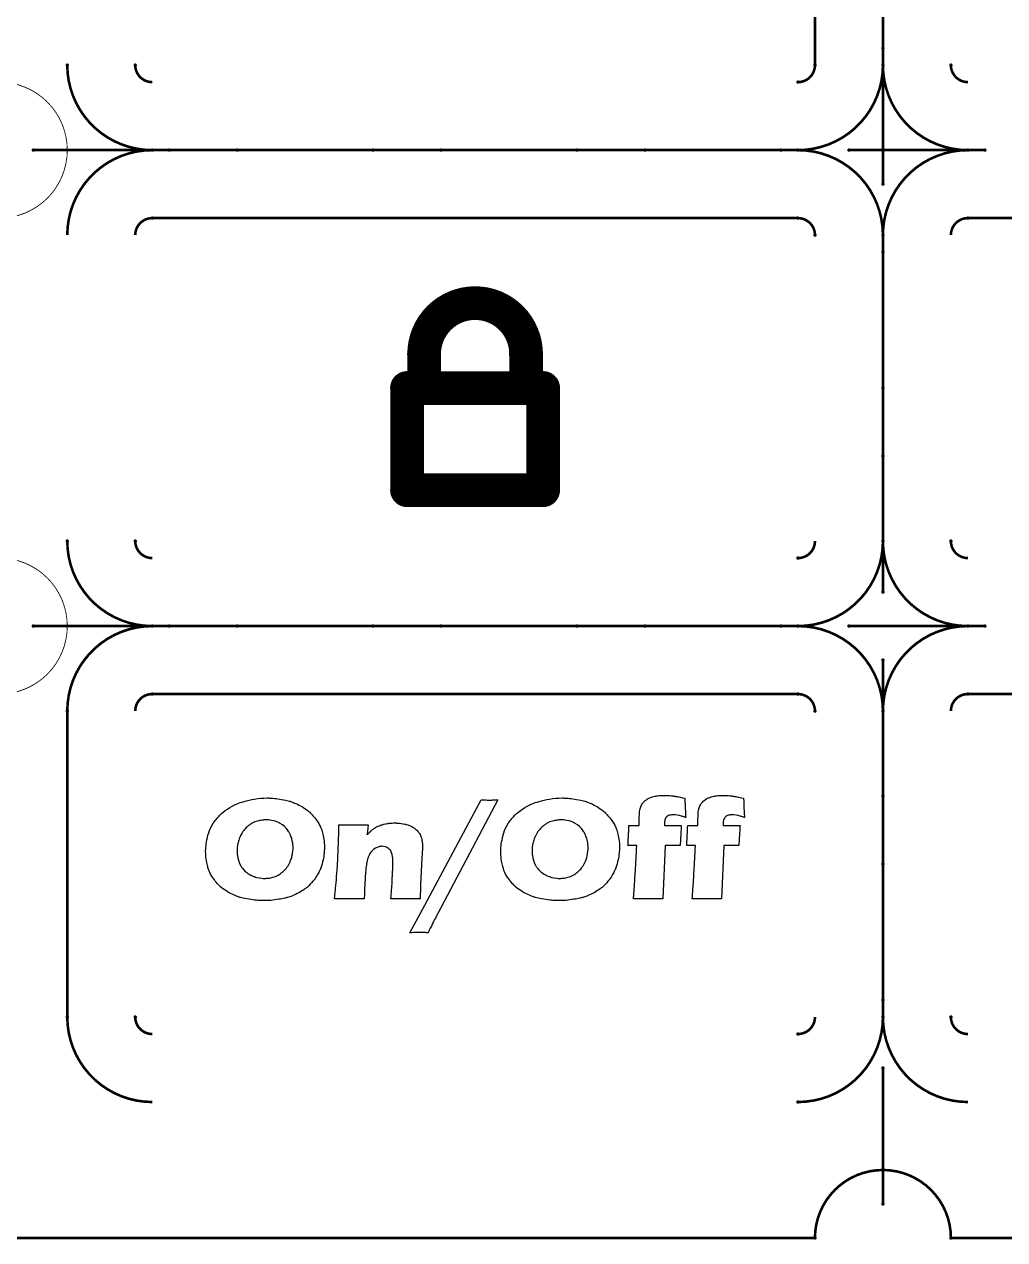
# Model space of a CAD drawing. Extents: x 0 to 200, y 0 to 200.
# Drawn here: x 94.74 to 123.58, y 45.95 to 81.7 of the extents above; entities that cross this region are included whole.
import ezdxf

# ---------------------------------------------------------------- set-up
doc = ezdxf.new("R2010")
doc.units = 0
doc.layers.get('0').update_dxf_attribs({"linetype": 'CONTINUOUS'})
doc.layers.add('gm1', color=1, linetype='CONTINUOUS')
doc.layers.add('gm2', color=1, linetype='CONTINUOUS')

# ---------------------------------------------------------------- blocks, each defined once
blk = doc.blocks.new('D10')
at = {"const_width": 0.05}
blk.add_lwpolyline([(-0.025, 0, 1), (0.025, 0, 1)], format="xyb", close=True, dxfattribs=at)
blk = doc.blocks.new('D11')
at = {"const_width": 0.025}
blk.add_lwpolyline([(-0.0125, 0, 1), (0.0125, 0, 1)], format="xyb", close=True, dxfattribs=at)
blk = doc.blocks.new('D12')
at = {"const_width": 0.5}
blk.add_lwpolyline([(-0.25, 0, 1), (0.25, 0, 1)], format="xyb", close=True, dxfattribs=at)

msp = doc.modelspace()

# ---------------------------------------------------------------- linework, layer by layer
at = {"layer": 'gm1', "color": 1}
for points, const_width in [([(118.000236, 80.500161), (118.000236, 89.500179)], 0.0762), ([(120.00024, 89.500179), (120.00024, 80.497641)], 0.0762), ([(96.000192, 80.500161), (96.000192, 80.500161)], 0.0762), ([(96.000192, 80.500161), (96.000192, 80.500161)], 0.0762), ([(98.000196, 80.500161), (98.000196, 80.500161)], 0.0762), ([(98.000196, 80.500161), (98.000196, 80.500161)], 0.0762), ([(120.00024, 80.500161), (120.00024, 80.500161)], 0.0762), ([(120.00024, 80.500161), (120.00024, 80.500161)], 0.0762), ([(122.000244, 80.500161), (122.000244, 80.500161)], 0.0762), ([(122.000244, 80.500161), (122.000244, 80.500161)], 0.0762), ([(117.500235, 80.00016), (117.500235, 80.00016)], 0.0762), ([(117.500235, 80.00016), (117.500235, 80.00016)], 0.0762), ([(96.000192, 78.000156), (96.000192, 78.000156)], 0.0254), ([(96.000192, 78.000156), (96.000192, 78.000156)], 0.0254), ([(117.500235, 78.000156), (98.500197, 78.000156)], 0.0762), ([(98.500197, 78.000156), (98.500197, 78.000156)], 0.0762), ([(98.500197, 78.000156), (98.500197, 78.000156)], 0.0762), ([(117.500235, 78.000156), (117.500235, 78.000156)], 0.0762), ([(117.500235, 78.000156), (117.500235, 78.000156)], 0.0762), ([(122.500245, 78.000156), (122.500245, 78.000156)], 0.0762), ([(122.500245, 78.000156), (122.500245, 78.000156)], 0.0762), ([(117.500235, 76.000152), (98.500197, 76.000152)], 0.0762), ([(98.500197, 76.000152), (98.500197, 76.000152)], 0.0762), ([(98.500197, 76.000152), (98.500197, 76.000152)], 0.0762), ([(141.500283, 76.000152), (122.500245, 76.000152)], 0.0762), ([(122.500245, 76.000152), (122.500245, 76.000152)], 0.0762), ([(122.500245, 76.000152), (122.500245, 76.000152)], 0.0762), ([(118.000236, 75.500151), (118.000236, 75.500151)], 0.0762), ([(118.000236, 75.500151), (118.000236, 75.500151)], 0.0762), ([(120.00024, 66.500133), (120.00024, 75.500151)], 0.0762), ([(120.00024, 75.500151), (120.00024, 75.500151)], 0.0762), ([(120.00024, 75.500151), (120.00024, 75.500151)], 0.0762), ([(106.500213, 71.000142), (106.500213, 72.000144)], 0.9906), ([(109.500219, 72.000144), (109.500219, 72.000144)], 0.9906), ([(109.500219, 72.000144), (109.500219, 72.000144)], 0.9906), ([(109.500219, 71.000142), (109.500219, 72.000144)], 0.9906), ([(110.00022, 71.000142), (106.000212, 71.000142)], 0.9906), ([(106.000212, 71.000142), (106.000212, 68.000136)], 0.9906), ([(110.00022, 68.000136), (110.00022, 71.000142)], 0.9906), ([(106.000212, 68.000136), (110.00022, 68.000136)], 0.9906), ([(96.000192, 66.500133), (96.000192, 66.500133)], 0.0762), ([(96.000192, 66.500133), (96.000192, 66.500133)], 0.0762), ([(98.000196, 66.500133), (98.000196, 66.500133)], 0.0762), ([(98.000196, 66.500133), (98.000196, 66.500133)], 0.0762), ([(120.00024, 66.500133), (120.00024, 66.500133)], 0.0762), ([(120.00024, 66.500133), (120.00024, 66.500133)], 0.0762), ([(122.000244, 66.500133), (122.000244, 66.500133)], 0.0762), ([(122.000244, 66.500133), (122.000244, 66.500133)], 0.0762), ([(117.500235, 66.000132), (117.500235, 66.000132)], 0.0762), ([(117.500235, 66.000132), (117.500235, 66.000132)], 0.0762), ([(96.000192, 64.000128), (96.000192, 64.000128)], 0.0254), ([(96.000192, 64.000128), (96.000192, 64.000128)], 0.0254), ([(98.500197, 64.000128), (98.500197, 64.000128)], 0.0762), ([(98.500197, 64.000128), (98.500197, 64.000128)], 0.0762), ([(117.500235, 64.000128), (98.500197, 64.000128)], 0.0762), ([(117.500235, 64.000128), (117.500235, 64.000128)], 0.0762), ([(117.500235, 64.000128), (117.500235, 64.000128)], 0.0762), ([(122.500245, 64.000128), (122.500245, 64.000128)], 0.0762), ([(122.500245, 64.000128), (122.500245, 64.000128)], 0.0762), ([(98.500197, 62.000124), (98.500197, 62.000124)], 0.0762), ([(98.500197, 62.000124), (98.500197, 62.000124)], 0.0762), ([(117.500235, 62.000124), (98.500197, 62.000124)], 0.0762), ([(141.500283, 62.000124), (122.500245, 62.000124)], 0.0762), ([(122.500245, 62.000124), (122.500245, 62.000124)], 0.0762), ([(122.500245, 62.000124), (122.500245, 62.000124)], 0.0762), ([(96.000192, 61.500123), (96.000192, 52.500105)], 0.0762), ([(118.000236, 61.500123), (118.000236, 61.500123)], 0.0762), ([(118.000236, 61.500123), (118.000236, 61.500123)], 0.0762), ([(120.00024, 61.500123), (120.00024, 61.500123)], 0.0762), ([(120.00024, 61.500123), (120.00024, 61.500123)], 0.0762), ([(120.00024, 61.500123), (120.00024, 52.500105)], 0.0762), ([(96.000192, 52.500105), (96.000192, 52.500105)], 0.0762), ([(96.000192, 52.500105), (96.000192, 52.500105)], 0.0762), ([(98.000196, 52.500105), (98.000196, 52.500105)], 0.0762), ([(98.000196, 52.500105), (98.000196, 52.500105)], 0.0762), ([(120.00024, 52.500105), (120.00024, 52.500105)], 0.0762), ([(120.00024, 52.500105), (120.00024, 52.500105)], 0.0762), ([(122.000244, 52.500105), (122.000244, 52.500105)], 0.0762), ([(122.000244, 52.500105), (122.000244, 52.500105)], 0.0762), ([(117.500235, 52.000104), (117.500235, 52.000104)], 0.0762), ([(117.500235, 52.000104), (117.500235, 52.000104)], 0.0762), ([(117.500235, 50.0001), (117.500235, 50.0001)], 0.0762), ([(117.500235, 50.0001), (117.500235, 50.0001)], 0.0762), ([(76.000152, 46.000092), (118.000236, 46.000092)], 0.0762), ([(122.000244, 46.000092), (122.000244, 46.000092)], 0.0762), ([(122.000244, 46.000092), (122.000244, 46.000092)], 0.0762), ([(122.000244, 46.000092), (143.000286, 46.000092)], 0.0762)]:
    msp.add_lwpolyline(points, dxfattribs=dict(at, const_width=const_width))
for points, const_width in [([(96.000192, 80.500161, 0.414214), (98.500197, 78.000156)], 0.0762), ([(98.000196, 80.500161, 0.414214), (98.500197, 80.00016)], 0.0762), ([(117.500235, 78.000156, 0.414214), (120.00024, 80.500161)], 0.0762), ([(117.500235, 80.00016, 0.414214), (118.000236, 80.500161)], 0.0762), ([(120.00024, 80.500161, 0.414214), (122.500245, 78.000156)], 0.0762), ([(122.000244, 80.500161, 0.414214), (122.500245, 80.00016)], 0.0762), ([(96.000192, 78.000156, 1), (92.000184, 78.000156)], 0.0254), ([(92.000184, 78.000156, 1), (96.000192, 78.000156)], 0.0254), ([(98.500197, 78.000156, 0.414214), (96.000192, 75.500151)], 0.0762), ([(120.00024, 75.500151, 0.414214), (117.500235, 78.000156)], 0.0762), ([(122.500245, 78.000156, 0.414214), (120.00024, 75.500151)], 0.0762), ([(98.500197, 76.000152, 0.414214), (98.000196, 75.500151)], 0.0762), ([(118.000236, 75.500151, 0.414214), (117.500235, 76.000152)], 0.0762), ([(122.500245, 76.000152, 0.414214), (122.000244, 75.500151)], 0.0762), ([(109.500219, 72.000144, 1), (106.500213, 72.000144)], 0.9906), ([(96.000192, 66.500133, 0.414214), (98.500197, 64.000128)], 0.0762), ([(98.000196, 66.500133, 0.414214), (98.500197, 66.000132)], 0.0762), ([(117.500235, 64.000128, 0.414214), (120.00024, 66.500133)], 0.0762), ([(117.500235, 66.000132, 0.414214), (118.000236, 66.500133)], 0.0762), ([(120.00024, 66.500133, 0.414214), (122.500245, 64.000128)], 0.0762), ([(122.000244, 66.500133, 0.414214), (122.500245, 66.000132)], 0.0762), ([(96.000192, 64.000128, 1), (92.000184, 64.000128)], 0.0254), ([(92.000184, 64.000128, 1), (96.000192, 64.000128)], 0.0254), ([(98.500197, 64.000128, 0.414214), (96.000192, 61.500123)], 0.0762), ([(120.00024, 61.500123, 0.414214), (117.500235, 64.000128)], 0.0762), ([(122.500245, 64.000128, 0.414214), (120.00024, 61.500123)], 0.0762), ([(98.500197, 62.000124, 0.414214), (98.000196, 61.500123)], 0.0762), ([(118.000236, 61.500123, 0.414214), (117.500235, 62.000124)], 0.0762), ([(122.500245, 62.000124, 0.414214), (122.000244, 61.500123)], 0.0762), ([(96.000192, 52.500105, 0.414214), (98.500197, 50.0001)], 0.0762), ([(98.000196, 52.500105, 0.414214), (98.500197, 52.000104)], 0.0762), ([(117.500235, 50.0001, 0.414214), (120.00024, 52.500105)], 0.0762), ([(117.500235, 52.000104, 0.414214), (118.000236, 52.500105)], 0.0762), ([(120.00024, 52.500105, 0.414214), (122.500245, 50.0001)], 0.0762), ([(122.000244, 52.500105, 0.414214), (122.500245, 52.000104)], 0.0762), ([(122.000244, 46.000092, 1), (118.000236, 46.000092)], 0.0762)]:
    msp.add_lwpolyline(points, format="xyb", dxfattribs=dict(at, const_width=const_width))
for points in [[(113.638147, 59.016718), (113.677477, 59.014408), (113.723757, 59.012088), (113.772348, 59.007458), (113.825578, 59.002838), (113.832518, 59.002838), (113.839458, 59.000518), (113.851028, 59.000518), (113.864908, 58.998208), (113.883418, 58.995888), (113.901938, 58.991268), (113.922758, 58.988948), (113.948208, 58.984328), (113.973668, 58.979698), (114.033828, 58.965808), (114.100928, 58.951928), (114.172668, 58.933418), (114.172668, 58.928788), (114.172668, 58.919528), (114.172668, 58.901018), (114.174978, 58.877878), (114.174978, 58.847798), (114.174978, 58.813088), (114.177288, 58.776068), (114.177288, 58.736727), (114.179608, 58.692767), (114.181918, 58.646487), (114.186548, 58.553927), (114.193488, 58.459057), (114.195808, 58.415097), (114.200428, 58.371127), (114.198118, 58.371127), (114.191178, 58.373437), (114.179608, 58.378067), (114.165718, 58.382697), (114.144898, 58.389637), (114.124068, 58.394267), (114.098618, 58.401207), (114.073168, 58.410467), (114.012998, 58.424347), (113.950528, 58.435917), (113.883418, 58.445177), (113.818628, 58.447487), (113.800118, 58.447487), (113.779298, 58.445177), (113.753838, 58.440547), (113.723757, 58.433607), (113.693677, 58.424347), (113.663597, 58.412777), (113.638147, 58.394267), (113.635827, 58.391957), (113.628887, 58.382697), (113.617317, 58.368817), (113.605747, 58.350307), (113.594177, 58.322537), (113.582607, 58.287827), (113.575667, 58.246176), (113.573357, 58.197586), (113.575667, 58.135106), (114.068538, 58.135106), (114.068538, 58.132796), (114.068538, 58.123536), (114.066218, 58.109656), (114.066218, 58.091136), (114.063908, 58.067996), (114.061598, 58.040236), (114.059278, 58.005526), (114.056968, 57.968506), (114.054658, 57.926846), (114.052338, 57.882886), (114.050028, 57.834296), (114.045398, 57.781076), (114.043088, 57.725535), (114.040768, 57.667685), (114.036138, 57.607525), (114.033828, 57.542735), (113.589547, 57.542735), (113.520137, 55.978512), (113.402117, 55.978512), (113.369727, 55.980822), (112.828266, 55.980822), (112.747275, 55.978512), (112.659345, 55.978512), (112.659345, 55.980822), (112.659345, 55.983132), (112.659345, 55.990082), (112.661655, 55.999332), (112.661655, 56.008592), (112.663975, 56.024792), (112.663975, 56.040982), (112.666285, 56.059492), (112.668605, 56.082632), (112.670915, 56.108092), (112.673225, 56.135852), (112.675545, 56.168252), (112.677855, 56.202962), (112.680165, 56.239982), (112.682485, 56.281633), (112.687115, 56.327913), (112.689425, 56.374193), (112.694055, 56.425103), (112.696365, 56.480633), (112.700995, 56.538483), (112.703305, 56.600963), (112.707935, 56.668063), (112.712565, 56.737483), (112.717195, 56.809214), (112.721825, 56.887894), (112.726445, 56.968874), (112.731075, 57.054494), (112.735705, 57.142424), (112.740335, 57.237294), (112.744965, 57.334485), (112.751906, 57.436295), (112.756526, 57.542735), (112.497365, 57.542735), (112.497365, 57.545045), (112.497365, 57.556615), (112.499685, 57.575135), (112.499685, 57.586705), (112.501995, 57.602895), (112.501995, 57.619095), (112.504315, 57.639925), (112.504315, 57.663065), (112.506625, 57.688515), (112.508935, 57.716285), (112.508935, 57.748675), (112.511255, 57.783386), (112.513565, 57.822726), (112.513565, 57.825036), (112.513565, 57.831976), (112.513565, 57.843546), (112.515885, 57.857436), (112.515885, 57.875946), (112.518195, 57.896766), (112.520505, 57.943046), (112.522825, 57.993956), (112.525135, 58.044866), (112.525135, 58.093456), (112.527445, 58.116596), (112.527445, 58.135106), (112.828266, 58.135106), (112.828266, 58.139736), (112.828266, 58.148986), (112.828266, 58.165186), (112.828266, 58.183696), (112.828266, 58.206836), (112.828266, 58.232286), (112.828266, 58.280887), (112.828266, 58.283197), (112.828266, 58.290137), (112.828266, 58.299397), (112.828266, 58.313277), (112.828266, 58.329477), (112.828266, 58.347987), (112.830576, 58.391957), (112.832886, 58.442857), (112.835206, 58.493767), (112.839836, 58.542357), (112.846776, 58.586327), (112.846776, 58.588637), (112.846776, 58.590957), (112.851406, 58.604837), (112.856026, 58.625657), (112.862976, 58.651117), (112.874546, 58.681197), (112.886116, 58.713587), (112.902306, 58.745987), (112.920816, 58.776068), (112.923136, 58.780698), (112.930076, 58.789948), (112.943956, 58.803838), (112.960156, 58.822348), (112.983296, 58.845488), (113.008746, 58.868628), (113.041146, 58.891768), (113.075856, 58.914908), (113.078166, 58.914908), (113.080486, 58.917218), (113.094366, 58.924158), (113.112876, 58.935728), (113.140646, 58.947298), (113.175356, 58.961188), (113.212376, 58.975068), (113.254027, 58.986638), (113.300307, 58.995888), (113.304937, 58.995888), (113.311877, 58.998208), (113.321137, 59.000518), (113.346587, 59.002838), (113.378977, 59.007458), (113.418317, 59.012088), (113.462287, 59.014408), (113.510877, 59.019028), (113.605747, 59.019028), (113.638147, 59.016718)], [(115.366661, 59.016718), (115.406001, 59.014408), (115.452271, 59.012088), (115.500871, 59.007458), (115.554091, 59.002838), (115.561031, 59.002838), (115.567971, 59.000518), (115.579541, 59.000518), (115.593431, 58.998208), (115.611941, 58.995888), (115.630451, 58.991268), (115.651271, 58.988948), (115.676731, 58.984328), (115.702181, 58.979698), (115.762342, 58.965808), (115.829452, 58.951928), (115.901182, 58.933418), (115.901182, 58.928788), (115.901182, 58.919528), (115.901182, 58.901018), (115.903492, 58.877878), (115.903492, 58.847798), (115.903492, 58.813088), (115.905812, 58.776068), (115.905812, 58.736727), (115.908122, 58.692767), (115.910442, 58.646487), (115.915062, 58.553927), (115.922002, 58.459057), (115.924322, 58.415097), (115.928952, 58.371127), (115.926632, 58.371127), (115.919692, 58.373437), (115.908122, 58.378067), (115.894242, 58.382697), (115.873412, 58.389637), (115.852592, 58.394267), (115.827132, 58.401207), (115.801682, 58.410467), (115.741521, 58.424347), (115.679041, 58.435917), (115.611941, 58.445177), (115.547151, 58.447487), (115.528631, 58.447487), (115.507811, 58.445177), (115.482361, 58.440547), (115.452271, 58.433607), (115.422191, 58.424347), (115.392111, 58.412777), (115.366661, 58.394267), (115.364351, 58.391957), (115.357401, 58.382697), (115.345831, 58.368817), (115.334261, 58.350307), (115.322691, 58.322537), (115.311121, 58.287827), (115.304181, 58.246176), (115.301871, 58.197586), (115.304181, 58.135106), (115.797052, 58.135106), (115.797052, 58.132796), (115.797052, 58.123536), (115.794742, 58.109656), (115.794742, 58.091136), (115.792422, 58.067996), (115.790112, 58.040236), (115.787802, 58.005526), (115.785482, 57.968506), (115.783172, 57.926846), (115.780852, 57.882886), (115.778542, 57.834296), (115.773912, 57.781076), (115.771602, 57.725535), (115.769282, 57.667685), (115.764662, 57.607525), (115.762342, 57.542735), (115.318071, 57.542735), (115.24865, 55.978512), (115.13064, 55.978512), (115.09824, 55.980822), (114.556779, 55.980822), (114.475789, 55.978512), (114.387859, 55.978512), (114.387859, 55.980822), (114.387859, 55.983132), (114.387859, 55.990082), (114.390179, 55.999332), (114.390179, 56.008592), (114.392489, 56.024792), (114.392489, 56.040982), (114.394799, 56.059492), (114.397119, 56.082632), (114.399429, 56.108092), (114.401749, 56.135852), (114.404059, 56.168252), (114.406369, 56.202962), (114.408689, 56.239982), (114.410999, 56.281633), (114.415629, 56.327913), (114.417939, 56.374193), (114.422569, 56.425103), (114.424889, 56.480633), (114.429509, 56.538483), (114.431829, 56.600963), (114.436459, 56.668063), (114.441079, 56.737483), (114.445709, 56.809214), (114.450339, 56.887894), (114.454969, 56.968874), (114.459589, 57.054494), (114.464219, 57.142424), (114.468849, 57.237294), (114.473479, 57.334485), (114.480419, 57.436295), (114.485049, 57.542735), (114.225888, 57.542735), (114.225888, 57.545045), (114.225888, 57.556615), (114.228198, 57.575135), (114.228198, 57.586705), (114.230508, 57.602895), (114.230508, 57.619095), (114.232828, 57.639925), (114.232828, 57.663065), (114.235138, 57.688515), (114.237458, 57.716285), (114.237458, 57.748675), (114.239768, 57.783386), (114.242078, 57.822726), (114.242078, 57.825036), (114.242078, 57.831976), (114.242078, 57.843546), (114.244398, 57.857436), (114.244398, 57.875946), (114.246708, 57.896766), (114.249028, 57.943046), (114.251339, 57.993956), (114.253649, 58.044866), (114.253649, 58.093456), (114.255969, 58.116596), (114.255969, 58.135106), (114.556779, 58.135106), (114.556779, 58.139736), (114.556779, 58.148986), (114.556779, 58.165186), (114.556779, 58.183696), (114.556779, 58.206836), (114.556779, 58.232286), (114.556779, 58.280887), (114.556779, 58.283197), (114.556779, 58.290137), (114.556779, 58.299397), (114.556779, 58.313277), (114.556779, 58.329477), (114.556779, 58.347987), (114.559089, 58.391957), (114.561409, 58.442857), (114.563719, 58.493767), (114.568349, 58.542357), (114.575289, 58.586327), (114.575289, 58.588637), (114.575289, 58.590957), (114.579919, 58.604837), (114.584549, 58.625657), (114.591489, 58.651117), (114.603059, 58.681197), (114.614629, 58.713587), (114.630829, 58.745987), (114.649339, 58.776068), (114.651649, 58.780698), (114.658589, 58.789948), (114.672479, 58.803838), (114.688669, 58.822348), (114.711809, 58.845488), (114.737269, 58.868628), (114.76966, 58.891768), (114.80437, 58.914908), (114.80669, 58.914908), (114.809, 58.917218), (114.82288, 58.924158), (114.84139, 58.935728), (114.86916, 58.947298), (114.90387, 58.961188), (114.94089, 58.975068), (114.98255, 58.986638), (115.02882, 58.995888), (115.03345, 58.995888), (115.04039, 58.998208), (115.04965, 59.000518), (115.0751, 59.002838), (115.1075, 59.007458), (115.14683, 59.012088), (115.1908, 59.014408), (115.23939, 59.019028), (115.334261, 59.019028), (115.366661, 59.016718)], [(101.943464, 58.940358), (101.975864, 58.940358), (102.010574, 58.938048), (102.052224, 58.935728), (102.096184, 58.931098), (102.144784, 58.926478), (102.195684, 58.919528), (102.251225, 58.912588), (102.306755, 58.903338), (102.424765, 58.880198), (102.542775, 58.850118), (102.547405, 58.850118), (102.556665, 58.845488), (102.572855, 58.840858), (102.595995, 58.831608), (102.623765, 58.822348), (102.656165, 58.810778), (102.690875, 58.794578), (102.730205, 58.778378), (102.771856, 58.759868), (102.818136, 58.736727), (102.862106, 58.713587), (102.910696, 58.688137), (102.956976, 58.658057), (103.003256, 58.625657), (103.051846, 58.593267), (103.095816, 58.556247), (103.098126, 58.553927), (103.107386, 58.546987), (103.118946, 58.535417), (103.135146, 58.521537), (103.153656, 58.500707), (103.176796, 58.479887), (103.202256, 58.452117), (103.227706, 58.422037), (103.257787, 58.389637), (103.285557, 58.354927), (103.315637, 58.315597), (103.345717, 58.276257), (103.401257, 58.188326), (103.426707, 58.142046), (103.449847, 58.093456), (103.452157, 58.091136), (103.454477, 58.081886), (103.461417, 58.067996), (103.468357, 58.047176), (103.477617, 58.021726), (103.486867, 57.991636), (103.498437, 57.959246), (103.510007, 57.919906), (103.519267, 57.878256), (103.530837, 57.831976), (103.540087, 57.781076), (103.549347, 57.727855), (103.556287, 57.672315), (103.563227, 57.614465), (103.565547, 57.551995), (103.567857, 57.489515), (103.567857, 57.484885), (103.567857, 57.473315), (103.567857, 57.454805), (103.565547, 57.429355), (103.563227, 57.396955), (103.560917, 57.359935), (103.556287, 57.320595), (103.551657, 57.274315), (103.544717, 57.225724), (103.535457, 57.172504), (103.526207, 57.119284), (103.512317, 57.061434), (103.498437, 57.005904), (103.482237, 56.948054), (103.461417, 56.890204), (103.438277, 56.832354), (103.435957, 56.830044), (103.431337, 56.818474), (103.424387, 56.804584), (103.415137, 56.781444), (103.401257, 56.755994), (103.385057, 56.725913), (103.364227, 56.693513), (103.343407, 56.656493), (103.317947, 56.617153), (103.290187, 56.577823), (103.260107, 56.533853), (103.225396, 56.492203), (103.190686, 56.448243), (103.151346, 56.406593), (103.109696, 56.362623), (103.065726, 56.323283), (103.063416, 56.320973), (103.054156, 56.314033), (103.040276, 56.302463), (103.021766, 56.288583), (102.998626, 56.272383), (102.970856, 56.251553), (102.938466, 56.230732), (102.901436, 56.207592), (102.862106, 56.182132), (102.818136, 56.156682), (102.769546, 56.131232), (102.718635, 56.105772), (102.663105, 56.082632), (102.607565, 56.059492), (102.547405, 56.036362), (102.484935, 56.017842), (102.480305, 56.017842), (102.468735, 56.013222), (102.452535, 56.008592), (102.427085, 56.003962), (102.397005, 55.997022), (102.359975, 55.987762), (102.318325, 55.978512), (102.272045, 55.971572), (102.221144, 55.962312), (102.165604, 55.953052), (102.107754, 55.946112), (102.047594, 55.936862), (101.985114, 55.932232), (101.918014, 55.927602), (101.783804, 55.922972), (101.749093, 55.922972), (101.723643, 55.925292), (101.691243, 55.925292), (101.651913, 55.927602), (101.610263, 55.929912), (101.563983, 55.934542), (101.513073, 55.939172), (101.457543, 55.946112), (101.402003, 55.953052), (101.341843, 55.962312), (101.219202, 55.985452), (101.094252, 56.015532), (101.089622, 56.017842), (101.080362, 56.020162), (101.061852, 56.024792), (101.038712, 56.034042), (101.010952, 56.043302), (100.976242, 56.057182), (100.939212, 56.071062), (100.897562, 56.089582), (100.853602, 56.110402), (100.807322, 56.133542), (100.761042, 56.156682), (100.712451, 56.184452), (100.661541, 56.216842), (100.612951, 56.249242), (100.564351, 56.283953), (100.518081, 56.323283), (100.515761, 56.325603), (100.506511, 56.332543), (100.494941, 56.344113), (100.478741, 56.360313), (100.457911, 56.381133), (100.434771, 56.404273), (100.411631, 56.432043), (100.383871, 56.462123), (100.356101, 56.496833), (100.328331, 56.531543), (100.298251, 56.570883), (100.270481, 56.612533), (100.21726, 56.700463), (100.19412, 56.746743), (100.1733, 56.795334), (100.1733, 56.797644), (100.16867, 56.806904), (100.16404, 56.820784), (100.1571, 56.841614), (100.15016, 56.864754), (100.1409, 56.894834), (100.13165, 56.927224), (100.12239, 56.964254), (100.11314, 57.005904), (100.10388, 57.049864), (100.09463, 57.098454), (100.08768, 57.149364), (100.08074, 57.202584), (100.07611, 57.258125), (100.0738, 57.313655), (100.07149, 57.373815), (100.07149, 57.376135), (100.07149, 57.378445), (100.07149, 57.385385), (100.07149, 57.394645), (100.0738, 57.420095), (100.0738, 57.452495), (100.07843, 57.491825), (100.08306, 57.540425), (100.09, 57.593645), (100.09925, 57.651495), (100.11082, 57.711655), (100.12471, 57.778756), (100.1409, 57.845866), (100.16173, 57.915276), (100.18718, 57.984696), (100.21495, 58.054116), (100.24966, 58.123536), (100.286681, 58.190636), (100.289001, 58.195266), (100.295941, 58.206836), (100.309821, 58.225346), (100.328331, 58.248486), (100.349161, 58.278567), (100.376931, 58.313277), (100.411631, 58.350307), (100.448661, 58.391957), (100.490311, 58.435917), (100.538901, 58.482197), (100.592121, 58.526157), (100.649971, 58.572437), (100.712451, 58.618717), (100.779552, 58.662687), (100.851282, 58.704337), (100.927642, 58.743677), (100.929962, 58.743677), (100.932272, 58.745987), (100.939212, 58.748297), (100.946162, 58.752928), (100.971612, 58.762188), (101.001692, 58.773758), (101.043342, 58.789948), (101.089622, 58.806148), (101.145152, 58.824658), (101.207632, 58.843168), (101.274733, 58.861688), (101.348783, 58.880198), (101.427453, 58.896398), (101.510763, 58.912588), (101.598693, 58.924158), (101.691243, 58.933418), (101.786124, 58.940358), (101.885614, 58.942668), (101.920324, 58.942668), (101.943464, 58.940358)], [(106.902254, 55.545801), (106.902254, 55.543491), (106.897624, 55.536541), (106.892994, 55.524971), (106.883744, 55.511091), (106.874484, 55.490271), (106.860604, 55.467131), (106.846714, 55.437051), (106.830514, 55.404651), (106.809694, 55.367631), (106.788864, 55.325981), (106.765724, 55.279701), (106.740273, 55.22879), (106.712503, 55.17326), (106.682423, 55.11309), (106.652343, 55.05062), (106.617633, 54.9812), (106.571353, 54.9812), (106.555163, 54.98351), (106.474173, 54.98351), (106.432523, 54.98583), (106.277483, 54.98583), (106.254343, 54.98351), (106.164102, 54.98351), (106.124762, 54.9812), (106.080802, 54.9812), (106.522763, 55.791082), (107.742215, 58.063376), (108.177236, 58.887138), (108.218886, 58.887138), (108.235086, 58.884828), (108.313757, 58.884828), (108.355407, 58.882508), (108.489617, 58.882508), (108.524327, 58.884828), (108.616887, 58.884828), (108.672417, 58.887138), (106.902254, 55.545801)], [(110.625391, 58.940358), (110.657781, 58.940358), (110.692491, 58.938048), (110.734141, 58.935728), (110.778112, 58.931098), (110.826702, 58.926478), (110.877612, 58.919528), (110.933142, 58.912588), (110.988672, 58.903338), (111.106692, 58.880198), (111.224702, 58.850118), (111.229322, 58.850118), (111.238582, 58.845488), (111.254783, 58.840858), (111.277923, 58.831608), (111.305683, 58.822348), (111.338083, 58.810778), (111.372793, 58.794578), (111.412133, 58.778378), (111.453783, 58.759868), (111.500063, 58.736727), (111.544023, 58.713587), (111.592613, 58.688137), (111.638893, 58.658057), (111.685173, 58.625657), (111.733763, 58.593267), (111.777734, 58.556247), (111.780044, 58.553927), (111.789304, 58.546987), (111.800874, 58.535417), (111.817074, 58.521537), (111.835584, 58.500707), (111.858724, 58.479887), (111.884174, 58.452117), (111.909624, 58.422037), (111.939704, 58.389637), (111.967474, 58.354927), (111.997554, 58.315597), (112.027634, 58.276257), (112.083174, 58.188326), (112.108624, 58.142046), (112.131764, 58.093456), (112.134074, 58.091136), (112.136394, 58.081886), (112.143334, 58.067996), (112.150274, 58.047176), (112.159534, 58.021726), (112.168784, 57.991636), (112.180354, 57.959246), (112.191924, 57.919906), (112.201184, 57.878256), (112.212754, 57.831976), (112.222004, 57.781076), (112.231264, 57.727855), (112.238204, 57.672315), (112.245144, 57.614465), (112.247464, 57.551995), (112.249774, 57.489515), (112.249774, 57.484885), (112.249774, 57.473315), (112.249774, 57.454805), (112.247464, 57.429355), (112.245144, 57.396955), (112.242834, 57.359935), (112.238204, 57.320595), (112.233574, 57.274315), (112.226634, 57.225724), (112.217384, 57.172504), (112.208124, 57.119284), (112.194244, 57.061434), (112.180354, 57.005904), (112.164164, 56.948054), (112.143334, 56.890204), (112.120194, 56.832354), (112.117884, 56.830044), (112.113254, 56.818474), (112.106314, 56.804584), (112.097054, 56.781444), (112.083174, 56.755994), (112.066974, 56.725913), (112.046154, 56.693513), (112.025324, 56.656493), (111.999874, 56.617153), (111.972104, 56.577823), (111.942024, 56.533853), (111.907314, 56.492203), (111.872604, 56.448243), (111.833264, 56.406593), (111.791614, 56.362623), (111.747653, 56.323283), (111.745333, 56.320973), (111.736083, 56.314033), (111.722193, 56.302463), (111.703683, 56.288583), (111.680543, 56.272383), (111.652783, 56.251553), (111.620383, 56.230732), (111.583363, 56.207592), (111.544023, 56.182132), (111.500063, 56.156682), (111.451463, 56.131232), (111.400563, 56.105772), (111.345023, 56.082632), (111.289493, 56.059492), (111.229322, 56.036362), (111.166852, 56.017842), (111.162222, 56.017842), (111.150652, 56.013222), (111.134452, 56.008592), (111.109002, 56.003962), (111.078922, 55.997022), (111.041902, 55.987762), (111.000242, 55.978512), (110.953972, 55.971572), (110.903062, 55.962312), (110.847522, 55.953052), (110.789682, 55.946112), (110.729511, 55.936862), (110.667041, 55.932232), (110.599931, 55.927602), (110.465721, 55.922972), (110.431021, 55.922972), (110.405561, 55.925292), (110.373171, 55.925292), (110.333831, 55.927602), (110.292181, 55.929912), (110.2459, 55.934542), (110.19499, 55.939172), (110.13946, 55.946112), (110.08392, 55.953052), (110.02376, 55.962312), (109.90112, 55.985452), (109.77617, 56.015532), (109.77154, 56.017842), (109.76229, 56.020162), (109.743769, 56.024792), (109.720639, 56.034042), (109.692869, 56.043302), (109.658159, 56.057182), (109.621139, 56.071062), (109.579489, 56.089582), (109.535519, 56.110402), (109.489239, 56.133542), (109.442959, 56.156682), (109.394369, 56.184452), (109.343459, 56.216842), (109.294869, 56.249242), (109.246278, 56.283953), (109.199998, 56.323283), (109.197688, 56.325603), (109.188428, 56.332543), (109.176858, 56.344113), (109.160658, 56.360313), (109.139838, 56.381133), (109.116698, 56.404273), (109.093558, 56.432043), (109.065788, 56.462123), (109.038018, 56.496833), (109.010258, 56.531543), (108.980168, 56.570883), (108.952408, 56.612533), (108.899188, 56.700463), (108.876048, 56.746743), (108.855218, 56.795334), (108.855218, 56.797644), (108.850588, 56.806904), (108.845968, 56.820784), (108.839018, 56.841614), (108.832078, 56.864754), (108.822828, 56.894834), (108.813568, 56.927224), (108.804318, 56.964254), (108.795058, 57.005904), (108.785798, 57.049864), (108.776548, 57.098454), (108.769608, 57.149364), (108.762658, 57.202584), (108.758038, 57.258125), (108.755718, 57.313655), (108.753408, 57.373815), (108.753408, 57.376135), (108.753408, 57.378445), (108.753408, 57.385385), (108.753408, 57.394645), (108.755718, 57.420095), (108.755718, 57.452495), (108.760348, 57.491825), (108.764978, 57.540425), (108.771918, 57.593645), (108.781178, 57.651495), (108.792748, 57.711655), (108.806628, 57.778756), (108.822828, 57.845866), (108.843648, 57.915276), (108.869108, 57.984696), (108.896868, 58.054116), (108.931578, 58.123536), (108.968608, 58.190636), (108.970918, 58.195266), (108.977858, 58.206836), (108.991738, 58.225346), (109.010258, 58.248486), (109.031078, 58.278567), (109.058848, 58.313277), (109.093558, 58.350307), (109.130578, 58.391957), (109.172228, 58.435917), (109.220818, 58.482197), (109.274049, 58.526157), (109.331889, 58.572437), (109.394369, 58.618717), (109.461469, 58.662687), (109.533209, 58.704337), (109.609569, 58.743677), (109.611879, 58.743677), (109.614189, 58.745987), (109.621139, 58.748297), (109.628079, 58.752928), (109.653529, 58.762188), (109.683609, 58.773758), (109.725259, 58.789948), (109.77154, 58.806148), (109.82708, 58.824658), (109.88955, 58.843168), (109.95666, 58.861688), (110.0307, 58.880198), (110.10938, 58.896398), (110.19268, 58.912588), (110.280611, 58.924158), (110.373171, 58.933418), (110.468041, 58.940358), (110.567541, 58.942668), (110.602251, 58.942668), (110.625391, 58.940358)], [(101.892564, 58.301707), (101.825454, 58.301707), (101.806944, 58.299397), (101.786124, 58.297077), (101.760664, 58.294767), (101.732893, 58.292457), (101.700503, 58.285517), (101.668103, 58.280887), (101.633403, 58.271627), (101.557043, 58.250807), (101.520013, 58.236916), (101.480683, 58.220716), (101.441343, 58.199896), (101.404323, 58.179066), (101.402003, 58.176756), (101.395063, 58.174446), (101.385803, 58.167496), (101.371923, 58.155926), (101.355723, 58.144356), (101.337213, 58.130476), (101.316393, 58.111966), (101.293253, 58.091136), (101.267793, 58.070316), (101.244652, 58.044866), (101.219202, 58.017096), (101.193752, 57.987016), (101.168292, 57.954616), (101.145152, 57.919906), (101.101192, 57.843546), (101.101192, 57.841236), (101.096562, 57.834296), (101.091932, 57.822726), (101.084992, 57.806526), (101.075742, 57.785696), (101.066482, 57.762556), (101.057222, 57.737105), (101.047972, 57.707025), (101.038712, 57.674635), (101.029462, 57.637605), (101.020202, 57.600585), (101.010952, 57.561245), (100.999382, 57.475635), (100.997062, 57.431665), (100.994752, 57.385385), (100.994752, 57.383075), (100.994752, 57.376135), (100.994752, 57.364565), (100.997062, 57.348365), (100.997062, 57.327535), (100.999382, 57.304395), (101.001692, 57.278945), (101.006322, 57.248864), (101.017892, 57.186384), (101.034082, 57.116974), (101.057222, 57.045234), (101.089622, 56.973504), (101.091932, 56.971194), (101.094252, 56.964254), (101.098882, 56.954994), (101.108132, 56.943424), (101.117392, 56.927224), (101.131272, 56.908714), (101.145152, 56.887894), (101.163672, 56.867064), (101.182182, 56.843924), (101.205322, 56.818474), (101.228462, 56.795334), (101.256223, 56.769874), (101.283993, 56.746743), (101.316393, 56.723603), (101.348783, 56.700463), (101.385803, 56.679633), (101.388123, 56.679633), (101.395063, 56.675003), (101.406633, 56.670383), (101.420513, 56.663433), (101.439023, 56.656493), (101.459853, 56.647243), (101.485303, 56.637983), (101.513073, 56.628723), (101.543153, 56.617153), (101.575553, 56.607903), (101.647283, 56.591703), (101.723643, 56.580133), (101.762984, 56.577823), (101.804634, 56.575503), (101.827774, 56.575503), (101.843964, 56.577823), (101.867104, 56.580133), (101.890244, 56.582453), (101.918014, 56.584763), (101.948094, 56.589393), (102.015204, 56.603273), (102.089244, 56.626413), (102.126264, 56.637983), (102.165604, 56.654183), (102.202624, 56.672693), (102.239654, 56.693513), (102.241964, 56.695833), (102.248904, 56.698143), (102.258165, 56.705083), (102.272045, 56.714343), (102.288245, 56.728223), (102.306755, 56.742113), (102.327585, 56.758304), (102.350725, 56.779134), (102.373865, 56.802274), (102.399315, 56.825414), (102.424765, 56.853184), (102.450225, 56.883264), (102.473365, 56.915654), (102.498815, 56.948054), (102.540465, 57.024414), (102.542775, 57.026724), (102.545095, 57.033664), (102.549725, 57.045234), (102.556665, 57.061434), (102.563605, 57.082264), (102.572855, 57.105404), (102.582115, 57.130854), (102.593685, 57.160934), (102.602945, 57.193334), (102.612195, 57.228034), (102.628395, 57.304395), (102.639965, 57.387705), (102.644595, 57.429355), (102.644595, 57.473315), (102.644595, 57.475635), (102.644595, 57.482575), (102.644595, 57.496455), (102.642275, 57.512655), (102.642275, 57.533475), (102.639965, 57.556615), (102.637655, 57.582075), (102.633025, 57.612155), (102.621455, 57.676945), (102.602945, 57.748675), (102.579805, 57.820406), (102.547405, 57.894456), (102.547405, 57.896766), (102.542775, 57.903716), (102.538155, 57.912966), (102.528895, 57.926846), (102.519635, 57.943046), (102.508065, 57.961556), (102.475675, 58.003206), (102.436335, 58.051806), (102.387745, 58.100396), (102.332215, 58.148986), (102.265105, 58.192956), (102.262795, 58.195266), (102.255855, 58.197586), (102.246594, 58.202206), (102.232714, 58.209156), (102.214194, 58.218406), (102.193374, 58.227666), (102.170234, 58.236916), (102.144784, 58.248486), (102.114694, 58.257747), (102.082304, 58.266997), (102.010574, 58.285517), (101.931894, 58.297077), (101.892564, 58.301707)], [(110.574481, 58.301707), (110.507381, 58.301707), (110.488861, 58.299397), (110.468041, 58.297077), (110.442581, 58.294767), (110.414821, 58.292457), (110.382421, 58.285517), (110.350031, 58.280887), (110.315321, 58.271627), (110.23896, 58.250807), (110.20194, 58.236916), (110.1626, 58.220716), (110.12326, 58.199896), (110.08624, 58.179066), (110.08392, 58.176756), (110.07698, 58.174446), (110.06773, 58.167496), (110.05384, 58.155926), (110.03765, 58.144356), (110.01913, 58.130476), (109.99831, 58.111966), (109.97517, 58.091136), (109.94972, 58.070316), (109.92658, 58.044866), (109.90112, 58.017096), (109.87567, 57.987016), (109.85022, 57.954616), (109.82708, 57.919906), (109.78311, 57.843546), (109.78311, 57.841236), (109.77848, 57.834296), (109.77386, 57.822726), (109.76691, 57.806526), (109.75766, 57.785696), (109.748399, 57.762556), (109.739149, 57.737105), (109.729889, 57.707025), (109.720639, 57.674635), (109.711379, 57.637605), (109.702119, 57.600585), (109.692869, 57.561245), (109.681299, 57.475635), (109.678979, 57.431665), (109.676669, 57.385385), (109.676669, 57.383075), (109.676669, 57.376135), (109.676669, 57.364565), (109.678979, 57.348365), (109.678979, 57.327535), (109.681299, 57.304395), (109.683609, 57.278945), (109.688239, 57.248864), (109.699809, 57.186384), (109.716009, 57.116974), (109.739149, 57.045234), (109.77154, 56.973504), (109.77386, 56.971194), (109.77617, 56.964254), (109.7808, 56.954994), (109.79005, 56.943424), (109.79931, 56.927224), (109.81319, 56.908714), (109.82708, 56.887894), (109.84559, 56.867064), (109.8641, 56.843924), (109.88724, 56.818474), (109.91038, 56.795334), (109.93815, 56.769874), (109.96591, 56.746743), (109.99831, 56.723603), (110.0307, 56.700463), (110.06773, 56.679633), (110.07004, 56.679633), (110.07698, 56.675003), (110.08855, 56.670383), (110.10244, 56.663433), (110.12095, 56.656493), (110.14177, 56.647243), (110.16723, 56.637983), (110.19499, 56.628723), (110.22507, 56.617153), (110.257471, 56.607903), (110.329201, 56.591703), (110.405561, 56.580133), (110.444901, 56.577823), (110.486551, 56.575503), (110.509691, 56.575503), (110.525891, 56.577823), (110.549031, 56.580133), (110.572171, 56.582453), (110.599931, 56.584763), (110.630011, 56.589393), (110.697121, 56.603273), (110.771162, 56.626413), (110.808192, 56.637983), (110.847522, 56.654183), (110.884552, 56.672693), (110.921572, 56.693513), (110.923882, 56.695833), (110.930832, 56.698143), (110.940082, 56.705083), (110.953972, 56.714343), (110.970162, 56.728223), (110.988672, 56.742113), (111.009502, 56.758304), (111.032642, 56.779134), (111.055782, 56.802274), (111.081232, 56.825414), (111.106692, 56.853184), (111.132142, 56.883264), (111.155282, 56.915654), (111.180732, 56.948054), (111.222382, 57.024414), (111.224702, 57.026724), (111.227012, 57.033664), (111.231642, 57.045234), (111.238582, 57.061434), (111.245522, 57.082264), (111.254783, 57.105404), (111.264033, 57.130854), (111.275603, 57.160934), (111.284863, 57.193334), (111.294113, 57.228034), (111.310313, 57.304395), (111.321883, 57.387705), (111.326513, 57.429355), (111.326513, 57.473315), (111.326513, 57.475635), (111.326513, 57.482575), (111.326513, 57.496455), (111.324203, 57.512655), (111.324203, 57.533475), (111.321883, 57.556615), (111.319573, 57.582075), (111.314943, 57.612155), (111.303373, 57.676945), (111.284863, 57.748675), (111.261723, 57.820406), (111.229322, 57.894456), (111.229322, 57.896766), (111.224702, 57.903716), (111.220072, 57.912966), (111.210812, 57.926846), (111.201562, 57.943046), (111.189992, 57.961556), (111.157592, 58.003206), (111.118262, 58.051806), (111.069662, 58.100396), (111.014132, 58.148986), (110.947022, 58.192956), (110.944712, 58.195266), (110.937772, 58.197586), (110.928512, 58.202206), (110.914632, 58.209156), (110.896122, 58.218406), (110.875292, 58.227666), (110.852152, 58.236916), (110.826702, 58.248486), (110.796622, 58.257747), (110.764222, 58.266997), (110.692491, 58.285517), (110.613821, 58.297077), (110.574481, 58.301707)], [(105.692061, 58.206836), (105.731391, 58.204526), (105.777672, 58.199896), (105.826262, 58.195266), (105.879492, 58.186016), (105.935022, 58.174446), (105.937332, 58.174446), (105.941962, 58.172126), (105.948902, 58.172126), (105.960472, 58.167496), (105.985932, 58.160556), (106.020642, 58.151306), (106.057662, 58.137416), (106.099312, 58.121226), (106.138652, 58.102706), (106.177982, 58.079566), (106.180302, 58.079566), (106.182612, 58.077256), (106.194182, 58.067996), (106.212692, 58.056436), (106.235832, 58.037916), (106.261293, 58.017096), (106.289053, 57.991636), (106.316823, 57.961556), (106.342273, 57.929166), (106.344593, 57.924536), (106.353843, 57.912966), (106.365413, 57.894456), (106.379303, 57.871316), (106.393183, 57.841236), (106.407063, 57.808836), (106.420953, 57.774126), (106.430203, 57.734795), (106.430203, 57.730165), (106.434833, 57.716285), (106.437143, 57.695455), (106.441773, 57.670005), (106.446403, 57.637605), (106.448713, 57.600585), (106.453343, 57.561245), (106.453343, 57.519595), (106.453343, 57.514965), (106.453343, 57.510345), (106.453343, 57.503395), (106.453343, 57.491825), (106.453343, 57.480255), (106.451033, 57.464065), (106.451033, 57.445555), (106.451033, 57.424725), (106.448713, 57.399275), (106.446403, 57.369195), (106.446403, 57.339105), (106.444093, 57.302085), (106.441773, 57.262745), (106.437143, 57.218784), (106.434833, 57.170194), (106.397813, 56.399643), (106.397813, 56.397333), (106.397813, 56.390393), (106.397813, 56.376503), (106.395493, 56.360313), (106.395493, 56.341803), (106.393183, 56.316343), (106.393183, 56.290893), (106.393183, 56.260813), (106.390873, 56.196022), (106.388553, 56.124292), (106.386243, 56.052552), (106.386243, 55.978512), (106.282113, 55.978512), (106.254343, 55.980822), (105.682801, 55.980822), (105.601811, 55.978512), (105.523141, 55.978512), (105.523141, 55.980822), (105.523141, 55.987762), (105.525451, 55.999332), (105.525451, 56.015532), (105.527771, 56.034042), (105.530081, 56.059492), (105.532391, 56.089582), (105.534711, 56.121972), (105.537021, 56.161312), (105.541651, 56.202962), (105.543961, 56.249242), (105.548591, 56.302463), (105.550911, 56.357993), (105.555531, 56.418163), (105.557851, 56.482953), (105.562481, 56.552363), (105.562481, 56.556993), (105.562481, 56.568563), (105.564791, 56.589393), (105.564791, 56.614843), (105.567101, 56.647243), (105.569421, 56.681943), (105.571731, 56.721283), (105.574051, 56.762934), (105.576361, 56.853184), (105.580991, 56.941114), (105.580991, 56.985074), (105.583301, 57.024414), (105.583301, 57.059124), (105.583301, 57.091514), (105.583301, 57.093834), (105.583301, 57.103084), (105.583301, 57.114654), (105.580991, 57.130854), (105.580991, 57.149364), (105.578671, 57.172504), (105.571731, 57.223414), (105.560161, 57.278945), (105.543961, 57.334485), (105.520821, 57.385385), (105.506941, 57.408525), (105.490741, 57.427035), (105.486121, 57.431665), (105.474551, 57.440925), (105.453721, 57.457115), (105.425951, 57.475635), (105.393561, 57.491825), (105.354221, 57.508025), (105.307941, 57.517285), (105.257041, 57.521915), (105.24547, 57.521915), (105.23621, 57.519595), (105.21307, 57.517285), (105.18299, 57.512655), (105.14597, 57.501085), (105.10663, 57.487205), (105.06498, 57.468685), (105.02333, 57.440925), (105.02101, 57.440925), (105.0187, 57.436295), (105.00482, 57.427035), (104.9863, 57.406215), (104.96085, 57.380755), (104.9354, 57.348365), (104.90532, 57.306715), (104.87986, 57.260435), (104.85441, 57.204904), (104.85441, 57.202584), (104.8521, 57.197954), (104.84978, 57.188704), (104.84515, 57.174814), (104.84053, 57.158624), (104.8359, 57.137794), (104.82896, 57.112344), (104.82201, 57.082264), (104.81507, 57.049864), (104.80813, 57.012844), (104.80119, 56.971194), (104.79425, 56.924914), (104.78731, 56.874004), (104.78268, 56.818474), (104.77574, 56.760624), (104.77111, 56.695833), (104.77111, 56.691203), (104.77111, 56.679633), (104.76879, 56.661123), (104.76648, 56.635673), (104.76648, 56.603273), (104.76417, 56.566253), (104.76185, 56.522283), (104.75954, 56.473693), (104.75491, 56.422783), (104.7526, 56.367253), (104.75028, 56.307093), (104.747969, 56.244612), (104.743339, 56.115032), (104.738709, 55.978512), (104.634589, 55.978512), (104.606819, 55.980822), (104.037588, 55.980822), (103.951968, 55.978512), (103.861728, 55.978512), (103.861728, 55.980822), (103.861728, 55.983132), (103.864038, 55.990082), (103.864038, 55.999332), (103.866358, 56.013222), (103.868668, 56.027102), (103.868668, 56.043302), (103.870988, 56.061812), (103.875608, 56.108092), (103.882548, 56.161312), (103.889498, 56.223782), (103.896438, 56.293203), (103.903378, 56.367253), (103.910318, 56.450553), (103.919578, 56.538483), (103.926518, 56.631043), (103.933458, 56.730543), (103.940398, 56.832354), (103.947348, 56.936484), (103.954288, 57.045234), (103.954288, 57.047554), (103.954288, 57.052184), (103.954288, 57.059124), (103.956598, 57.070694), (103.956598, 57.084574), (103.956598, 57.103084), (103.958908, 57.121594), (103.958908, 57.144734), (103.961228, 57.170194), (103.961228, 57.197954), (103.965858, 57.258125), (103.968168, 57.327535), (103.970478, 57.403895), (103.975108, 57.484885), (103.977428, 57.572815), (103.982048, 57.665375), (103.984368, 57.760246), (103.986678, 57.857436), (103.988998, 57.956936), (103.993618, 58.153616), (104.058408, 58.153616), (104.083868, 58.151306), (104.213448, 58.151306), (104.287489, 58.148986), (104.599879, 58.148986), (104.632269, 58.151306), (104.77574, 58.151306), (104.84978, 58.153616), (104.82664, 57.862056), (104.82896, 57.866686), (104.83821, 57.875946), (104.8521, 57.889826), (104.86829, 57.908336), (104.88912, 57.926846), (104.90763, 57.947676), (104.92846, 57.968506), (104.94928, 57.987016), (104.9516, 57.989326), (104.95854, 57.993956), (104.97011, 58.003206), (104.98399, 58.014776), (105.0025, 58.028666), (105.02333, 58.044866), (105.04878, 58.061056), (105.07423, 58.077256), (105.07886, 58.079566), (105.08812, 58.084196), (105.102, 58.093456), (105.12283, 58.102706), (105.14828, 58.114276), (105.17373, 58.125846), (105.20381, 58.137416), (105.23621, 58.148986), (105.24084, 58.151306), (105.252411, 58.153616), (105.268601, 58.158246), (105.291741, 58.165186), (105.319511, 58.172126), (105.351911, 58.179066), (105.386621, 58.186016), (105.423641, 58.192956), (105.428271, 58.192956), (105.442151, 58.195266), (105.460661, 58.197586), (105.488431, 58.202206), (105.520821, 58.204526), (105.555531, 58.206836), (105.594871, 58.209156), (105.675861, 58.209156), (105.692061, 58.206836)]]:
    msp.add_lwpolyline(points, dxfattribs=at)
at = {"layer": 'gm2', "color": 1, "const_width": 0.0762}
for points in [[(120.00024, 81.000162), (120.00024, 77.000154)], [(99.000198, 78.000156), (95.00019, 78.000156)], [(101.000202, 78.000156), (105.00021, 78.000156)], [(107.000214, 78.000156), (111.000222, 78.000156)], [(113.000226, 78.000156), (117.000234, 78.000156)], [(119.000238, 78.000156), (123.000246, 78.000156)], [(120.00024, 75.00015), (120.00024, 71.000142)], [(120.00024, 69.000138), (120.00024, 65.00013)], [(99.000198, 64.000128), (95.00019, 64.000128)], [(105.00021, 64.000128), (101.000202, 64.000128)], [(111.000222, 64.000128), (107.000214, 64.000128)], [(117.000234, 64.000128), (113.000226, 64.000128)], [(123.000246, 64.000128), (119.000238, 64.000128)], [(120.00024, 63.000126), (120.00024, 59.000118)], [(120.00024, 57.000114), (120.00024, 53.000106)], [(120.00024, 51.000102), (120.00024, 47.000094)]]:
    msp.add_lwpolyline(points, dxfattribs=at)

# ---------------------------------------------------------------- block references
at = {"layer": 'gm1'}
for name, p in [('D10', (96.000192, 80.500161)), ('D10', (96.000192, 80.500161)), ('D10', (96.000192, 80.500161)), ('D10', (96.000192, 80.500161)), ('D10', (98.000196, 80.500161)), ('D10', (98.000196, 80.500161)), ('D10', (98.000196, 80.500161)), ('D10', (98.000196, 80.500161)), ('D10', (118.000236, 80.500161)), ('D10', (118.000236, 80.500161)), ('D10', (120.00024, 80.500161)), ('D10', (120.00024, 80.500161)), ('D10', (120.00024, 80.500161)), ('D10', (120.00024, 80.500161)), ('D10', (120.00024, 80.497641)), ('D10', (122.000244, 80.500161)), ('D10', (122.000244, 80.500161)), ('D10', (122.000244, 80.500161)), ('D10', (122.000244, 80.500161)), ('D10', (117.500235, 80.00016)), ('D10', (117.500235, 80.00016)), ('D10', (117.500235, 80.00016)), ('D10', (117.500235, 80.00016)), ('D11', (96.000192, 78.000156)), ('D11', (96.000192, 78.000156)), ('D11', (96.000192, 78.000156)), ('D11', (96.000192, 78.000156)), ('D10', (98.500197, 78.000156)), ('D10', (98.500197, 78.000156)), ('D10', (98.500197, 78.000156)), ('D10', (98.500197, 78.000156)), ('D10', (98.500197, 78.000156)), ('D10', (117.500235, 78.000156)), ('D10', (117.500235, 78.000156)), ('D10', (117.500235, 78.000156)), ('D10', (117.500235, 78.000156)), ('D10', (117.500235, 78.000156)), ('D10', (122.500245, 78.000156)), ('D10', (122.500245, 78.000156)), ('D10', (122.500245, 78.000156)), ('D10', (98.500197, 76.000152)), ('D10', (98.500197, 76.000152)), ('D10', (98.500197, 76.000152)), ('D10', (98.500197, 76.000152)), ('D10', (117.500235, 76.000152)), ('D10', (117.500235, 76.000152)), ('D10', (122.500245, 76.000152)), ('D10', (122.500245, 76.000152)), ('D10', (122.500245, 76.000152)), ('D10', (122.500245, 76.000152)), ('D10', (118.000236, 75.500151)), ('D10', (118.000236, 75.500151)), ('D10', (118.000236, 75.500151)), ('D10', (118.000236, 75.500151)), ('D10', (120.00024, 75.500151)), ('D10', (120.00024, 75.500151)), ('D10', (120.00024, 75.500151)), ('D10', (120.00024, 75.500151)), ('D10', (120.00024, 75.500151)), ('D12', (106.500213, 72.000144)), ('D12', (106.500213, 72.000144)), ('D12', (109.500219, 72.000144)), ('D12', (109.500219, 72.000144)), ('D12', (109.500219, 72.000144)), ('D12', (109.500219, 72.000144)), ('D12', (106.000212, 71.000142)), ('D12', (106.000212, 71.000142)), ('D12', (106.500213, 71.000142)), ('D12', (109.500219, 71.000142)), ('D12', (110.00022, 71.000142)), ('D12', (110.00022, 71.000142)), ('D12', (106.000212, 68.000136)), ('D12', (106.000212, 68.000136)), ('D12', (110.00022, 68.000136)), ('D12', (110.00022, 68.000136)), ('D10', (96.000192, 66.500133)), ('D10', (96.000192, 66.500133)), ('D10', (96.000192, 66.500133)), ('D10', (96.000192, 66.500133)), ('D10', (98.000196, 66.500133)), ('D10', (98.000196, 66.500133)), ('D10', (98.000196, 66.500133)), ('D10', (98.000196, 66.500133)), ('D10', (120.00024, 66.500133)), ('D10', (120.00024, 66.500133)), ('D10', (120.00024, 66.500133)), ('D10', (120.00024, 66.500133)), ('D10', (120.00024, 66.500133)), ('D10', (122.000244, 66.500133)), ('D10', (122.000244, 66.500133)), ('D10', (122.000244, 66.500133)), ('D10', (122.000244, 66.500133)), ('D10', (117.500235, 66.000132)), ('D10', (117.500235, 66.000132)), ('D10', (117.500235, 66.000132)), ('D10', (117.500235, 66.000132)), ('D11', (96.000192, 64.000128)), ('D11', (96.000192, 64.000128)), ('D11', (96.000192, 64.000128)), ('D11', (96.000192, 64.000128)), ('D10', (98.500197, 64.000128)), ('D10', (98.500197, 64.000128)), ('D10', (98.500197, 64.000128)), ('D10', (98.500197, 64.000128)), ('D10', (98.500197, 64.000128)), ('D10', (117.500235, 64.000128)), ('D10', (117.500235, 64.000128)), ('D10', (117.500235, 64.000128)), ('D10', (117.500235, 64.000128)), ('D10', (117.500235, 64.000128)), ('D10', (122.500245, 64.000128)), ('D10', (122.500245, 64.000128)), ('D10', (122.500245, 64.000128)), ('D10', (122.500245, 64.000128)), ('D10', (122.500245, 64.000128)), ('D10', (98.500197, 62.000124)), ('D10', (98.500197, 62.000124)), ('D10', (98.500197, 62.000124)), ('D10', (98.500197, 62.000124)), ('D10', (117.500235, 62.000124)), ('D10', (117.500235, 62.000124)), ('D10', (122.500245, 62.000124)), ('D10', (122.500245, 62.000124)), ('D10', (122.500245, 62.000124)), ('D10', (122.500245, 62.000124)), ('D10', (96.000192, 61.500123)), ('D10', (96.000192, 61.500123)), ('D10', (118.000236, 61.500123)), ('D10', (118.000236, 61.500123)), ('D10', (118.000236, 61.500123)), ('D10', (118.000236, 61.500123)), ('D10', (120.00024, 61.500123)), ('D10', (120.00024, 61.500123)), ('D10', (120.00024, 61.500123)), ('D10', (120.00024, 61.500123)), ('D10', (120.00024, 61.500123)), ('D10', (96.000192, 52.500105)), ('D10', (96.000192, 52.500105)), ('D10', (96.000192, 52.500105)), ('D10', (96.000192, 52.500105)), ('D10', (98.000196, 52.500105)), ('D10', (98.000196, 52.500105)), ('D10', (98.000196, 52.500105)), ('D10', (98.000196, 52.500105)), ('D10', (120.00024, 52.500105)), ('D10', (120.00024, 52.500105)), ('D10', (120.00024, 52.500105)), ('D10', (120.00024, 52.500105)), ('D10', (120.00024, 52.500105)), ('D10', (122.000244, 52.500105)), ('D10', (122.000244, 52.500105)), ('D10', (122.000244, 52.500105)), ('D10', (122.000244, 52.500105)), ('D10', (117.500235, 52.000104)), ('D10', (117.500235, 52.000104)), ('D10', (117.500235, 52.000104)), ('D10', (117.500235, 52.000104)), ('D10', (117.500235, 50.0001)), ('D10', (117.500235, 50.0001)), ('D10', (117.500235, 50.0001)), ('D10', (117.500235, 50.0001)), ('D10', (118.000236, 46.000092)), ('D10', (118.000236, 46.000092)), ('D10', (122.000244, 46.000092)), ('D10', (122.000244, 46.000092)), ('D10', (122.000244, 46.000092)), ('D10', (122.000244, 46.000092))]:
    msp.add_blockref(name, p, dxfattribs=at)
at = {"layer": 'gm2'}
for p in [(120.00024, 81.000162), (95.00019, 78.000156), (99.000198, 78.000156), (101.000202, 78.000156), (105.00021, 78.000156), (107.000214, 78.000156), (111.000222, 78.000156), (113.000226, 78.000156), (117.000234, 78.000156), (119.000238, 78.000156), (123.000246, 78.000156), (120.00024, 77.000154), (120.00024, 75.00015), (120.00024, 71.000142), (120.00024, 69.000138), (120.00024, 65.00013), (95.00019, 64.000128), (99.000198, 64.000128), (101.000202, 64.000128), (105.00021, 64.000128), (107.000214, 64.000128), (111.000222, 64.000128), (113.000226, 64.000128), (117.000234, 64.000128), (119.000238, 64.000128), (123.000246, 64.000128), (120.00024, 63.000126), (120.00024, 59.000118), (120.00024, 57.000114), (120.00024, 53.000106), (120.00024, 51.000102), (120.00024, 47.000094)]:
    msp.add_blockref('D10', p, dxfattribs=at)

doc.saveas('drawing.dxf')
